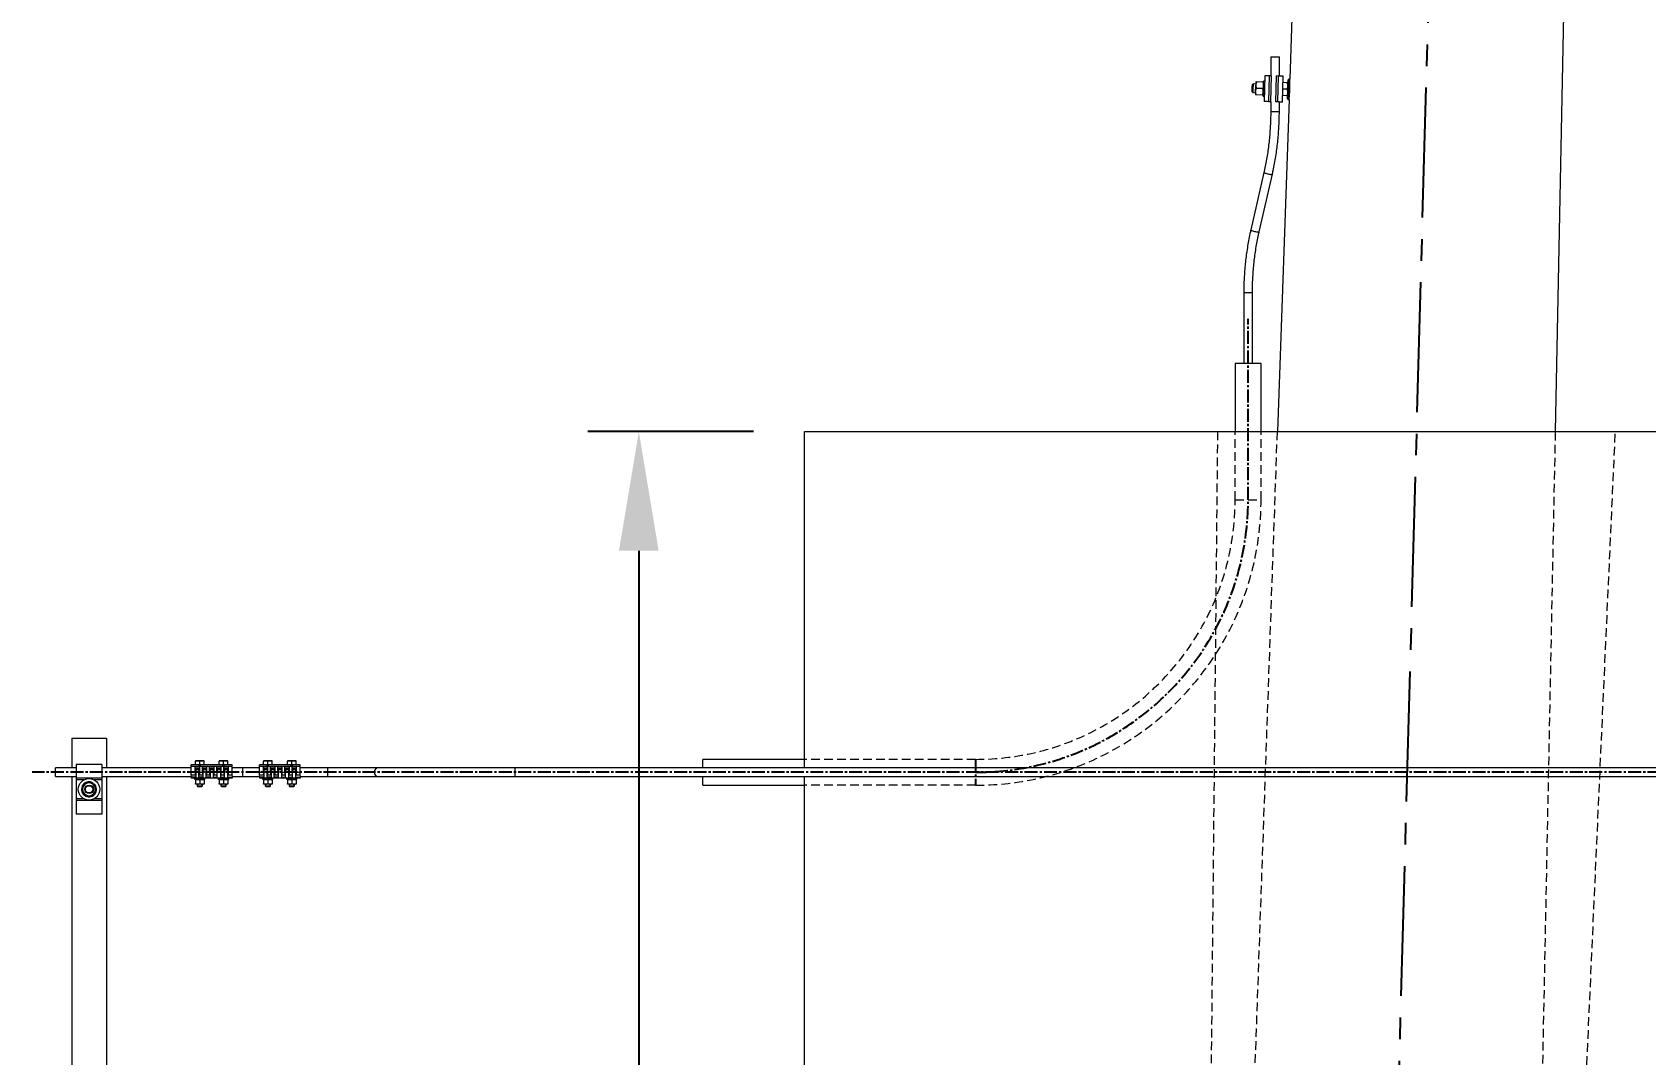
# Model space of a CAD drawing. Header units: millimetres. Extents: x 1587714 to 3094800, y -694377 to -413614.
# Drawn here: x 2054804 to 2057172, y -560410 to -558910 of the extents above; entities that cross this region are included whole.
import ezdxf

# ---------------------------------------------------------------- set-up
doc = ezdxf.new("R2010")
doc.units = ezdxf.units.MM
doc.linetypes.add('CENTER2', pattern=[28.575, 19.05, -3.175, 3.175, -3.175])
doc.linetypes.add('DASHED', pattern=[19.05, 12.7, -6.35])
doc.layers.add('0_EJES', color=1, linetype='CENTER2')
doc.layers.add('M0_EQUIPOS', color=7, linetype='Continuous')
doc.styles.add('SIMPLEX', font='simplex.shx', dxfattribs={"width": 0.75})
doc.dimstyles.new('MSF-DIM1-50', dxfattribs={"dimscale": 50, "dimtxt": 3, "dimasz": 3.5, "dimexe": 1.5, "dimexo": 1.5, "dimgap": 1, "dimtad": 1, "dimdec": 3, "dimdsep": 46, "dimtxsty": 'SIMPLEX', "dimcen": 1.5, "dimclrd": 251, "dimclre": 251, "dimclrt": 7, "dimaunit": 1, "dimadec": 3, "dimazin": 0, "dimtfac": 1, "dimtdec": 3, "dimtmove": 0, "dimatfit": 3, "dimfxl": 1, "dimtolj": 1, "dimtzin": 0, "dimarcsym": 0})

# ---------------------------------------------------------------- blocks, each defined once
blk = doc.blocks.new('poste doble terminal TM1')
at = {"layer": '0_EJES', "color": 8, "ltscale": 10}
blk.add_line((-325.47, 7467.04), (-618.13, -3150), dxfattribs=at)
at = {"layer": '0_EJES'}
for p, q in [((-799, -850), (-799, -584.48)), ((-1199, -1231), (-1199, -1269)), ((2578.12, -1250), (-2583.29, -1250))]:
    blk.add_line(p, q, dxfattribs=at)
blk.add_arc((-1199, -850), 400, 270, 0, dxfattribs=at)
at = {"layer": 'M0_EQUIPOS', "color": 7, "linetype": 'Continuous', "lineweight": 15}
for p, q in [((-649.28, 2295), (-737.81, -232.73)), ((-348.12, -750), (-286.89, 2295)), ((-738.86, -262.71), (-755.93, -750)), ((-1450, -750), (1450, -750)), ((-1450, -1243.65), (-1450, -750)), ((-1450, -1950), (-1450, -1256.35))]:
    blk.add_line(p, q, dxfattribs=at)
at = {"layer": 'M0_EQUIPOS', "color": 3, "linetype": 'Continuous', "lineweight": 15}
for p, q in [((-765.84, -200), (-765.84, -227.95)), ((-765.84, -200), (-762.84, -200)), ((-762.84, -200), (-753.14, -200)), ((-753.14, -228.3), (-753.14, -200)), ((-765.84, -265.97), (-765.84, -280.38)), ((-765.84, -280.38), (-762.84, -280.38)), ((-762.84, -280.38), (-753.14, -280.38)), ((-753.14, -280.38), (-753.14, -266.32)), ((-775.82, -369.56), (-795.06, -454.08)), ((-782.68, -456.9), (-763.43, -372.38)), ((-805.35, -546.08), (-805.35, -650)), ((-805.35, -546.08), (-802.35, -546.08)), ((-802.35, -546.08), (-792.65, -546.08)), ((-792.65, -650), (-792.65, -546.08)), ((-818, -650), (-818, -750)), ((-780, -650), (-818, -650)), ((-780, -750), (-780, -650)), ((-2525, -1200), (-2525, -1243.65)), ((-2525, -1200), (-2474.2, -1200)), ((-2474.2, -1200), (-2474.2, -1243.65)), ((-1450, -1231), (-1599, -1231)), ((-1599, -1243.65), (-1599, -1231)), ((-2519, -1243.65), (-2549, -1243.65)), ((-2549, -1256.35), (-2549, -1243.65)), ((-2350, -1243.65), (-2481, -1243.65)), ((-2275, -1243.65), (-2290, -1243.65)), ((-2250, -1243.65), (-2275, -1243.65)), ((-2275, -1243.65), (-2275, -1250)), ((-2275, -1250), (-2275, -1256.35)), ((-2150, -1243.65), (-2190, -1243.65)), ((-2075, -1243.65), (-2150, -1243.65)), ((-2150, -1243.65), (-2150, -1250)), ((-2150, -1250), (-2150, -1256.35)), ((-1875, -1243.65), (-2075, -1243.65)), ((1875, -1243.65), (-1875, -1243.65)), ((-1875, -1243.65), (-1875, -1250)), ((-1875, -1250), (-1875, -1256.35)), ((-2549, -1256.35), (-2519, -1256.35)), ((-2525, -1256.35), (-2525, -2700)), ((-2481, -1256.35), (-2350, -1256.35)), ((-2474.2, -1256.35), (-2474.2, -2550)), ((-2290, -1256.35), (-2275, -1256.35)), ((-2275, -1256.35), (-2250, -1256.35)), ((-2190, -1256.35), (-2150, -1256.35)), ((-2150, -1256.35), (-2075, -1256.35)), ((-2075, -1256.35), (-1875, -1256.35)), ((-1875, -1256.35), (1875, -1256.35)), ((-1599, -1269), (-1599, -1256.35)), ((-1599, -1269), (-1450, -1269))]:
    blk.add_line(p, q, dxfattribs=at)
at = {"layer": 'M0_EQUIPOS', "color": 1, "linetype": 'Continuous', "lineweight": 15}
for p, q in [((-774.5, -235.68), (-776.21, -235.63)), ((-774.28, -227.72), (-775.33, -265.7)), ((-768.65, -265.89), (-767.61, -227.9)), ((-764.43, -227.99), (-767.61, -227.9)), ((-765.48, -265.98), (-764.43, -227.99)), ((-758.48, -266.17), (-757.44, -228.18)), ((-754.26, -228.27), (-757.44, -228.18)), ((-755.31, -266.26), (-754.26, -228.27)), ((-748.64, -266.44), (-747.59, -228.45)), ((-739.32, -232.68), (-740.35, -233.66)), ((-737.81, -232.73), (-739.32, -232.68)), ((-793.04, -251.56), (-792.07, -252.59)), ((-791.72, -239.89), (-792.74, -240.87)), ((-792.07, -252.59), (-788.07, -252.7)), ((-787.72, -240), (-791.72, -239.89)), ((-778.05, -256.15), (-786.89, -255.91)), ((-777.79, -246.63), (-786.62, -246.39)), ((-777.53, -237.11), (-786.36, -236.86)), ((-776.82, -257.7), (-775.11, -257.74)), ((-776.7, -253.14), (-776.72, -254.16)), ((-776.72, -254.16), (-775.01, -254.21)), ((-776.7, -253.16), (-776.69, -252.8)), ((-776.69, -252.8), (-774.97, -252.85)), ((-742.27, -257.14), (-748.38, -256.97)), ((-742.01, -247.62), (-748.11, -247.45)), ((-741.74, -238.09), (-747.85, -237.93)), ((-765.48, -265.98), (-768.65, -265.89)), ((-755.31, -266.26), (-758.48, -266.17)), ((-741.12, -261.65), (-740.15, -262.67)), ((-740.15, -262.67), (-738.86, -262.71)), ((-2481, -1238.44), (-2519, -1238.44)), ((-2519, -1238.44), (-2519, -1258.6)), ((-2481, -1238.44), (-2481, -1258.6)), ((-2343.85, -1239), (-2350, -1239)), ((-2350, -1240.8), (-2350, -1239)), ((-2350, -1240.8), (-2290, -1240.8)), ((-2350, -1241.08), (-2350, -1240.8)), ((-2350, -1250), (-2350, -1241.08)), ((-2350, -1241.08), (-2290, -1241.08)), ((-2350, -1253.5), (-2350, -1250)), ((-2350, -1250), (-2344, -1250)), ((-2350, -1253.5), (-2344, -1253.5)), ((-2350, -1257.36), (-2350, -1254.72)), ((-2344, -1242.07), (-2338, -1242.07)), ((-2344, -1250), (-2344, -1242.07)), ((-2338, -1245.08), (-2344, -1245.08)), ((-2344, -1250), (-2344, -1253.5)), ((-2340.67, -1233.03), (-2343.85, -1233.03)), ((-2343.85, -1239), (-2343.85, -1233.6)), ((-2337.5, -1239), (-2343.85, -1239)), ((-2338.75, -1246.5), (-2343.25, -1246.5)), ((-2343.25, -1246.5), (-2343.25, -1250)), ((-2343.25, -1250), (-2343.25, -1257.36)), ((-2338.75, -1250), (-2343.25, -1250)), ((-2342, -1239.02), (-2342, -1239)), ((-2334.32, -1233.03), (-2340.67, -1233.03)), ((-2338.75, -1246.5), (-2338.75, -1250)), ((-2338.75, -1257.36), (-2338.75, -1250)), ((-2338, -1242.07), (-2338, -1250)), ((-2338, -1250), (-2333.5, -1250)), ((-2338, -1250), (-2338, -1253.5)), ((-2338, -1253.5), (-2333.5, -1253.5)), ((-2337.5, -1233.6), (-2334.32, -1233.03)), ((-2337.5, -1239), (-2337.5, -1233.6)), ((-2331.15, -1239), (-2337.5, -1239)), ((-2331.15, -1233.03), (-2334.32, -1233.03)), ((-2333.5, -1242.07), (-2327.5, -1242.07)), ((-2333.5, -1250), (-2333.5, -1242.07)), ((-2327.5, -1245.08), (-2333.5, -1245.08)), ((-2333.5, -1250), (-2333.5, -1253.5)), ((-2333, -1239), (-2333, -1239.02)), ((-2328.25, -1246.5), (-2332.75, -1246.5)), ((-2332.75, -1246.5), (-2332.75, -1250)), ((-2328.25, -1250), (-2332.75, -1250)), ((-2332.75, -1250), (-2332.75, -1257.36)), ((-2331.15, -1233.6), (-2331.15, -1233.03)), ((-2331.15, -1239), (-2331.15, -1233.6)), ((-2308.85, -1239), (-2331.15, -1239)), ((-2328.25, -1246.5), (-2328.25, -1250)), ((-2328.25, -1257.36), (-2328.25, -1250)), ((-2327.5, -1242.07), (-2327.5, -1250)), ((-2327.5, -1250), (-2327.5, -1253.5)), ((-2327.5, -1250), (-2323, -1250)), ((-2327.5, -1253.5), (-2323, -1253.5)), ((-2323, -1242.07), (-2317, -1242.07)), ((-2323, -1250), (-2323, -1242.07)), ((-2317, -1245.08), (-2323, -1245.08)), ((-2323, -1250), (-2323, -1253.5)), ((-2317.75, -1246.5), (-2322.25, -1246.5)), ((-2322.25, -1246.5), (-2322.25, -1250)), ((-2322.25, -1250), (-2322.25, -1257.36)), ((-2317.75, -1250), (-2322.25, -1250)), ((-2317.75, -1246.5), (-2317.75, -1250)), ((-2317.75, -1250), (-2317.75, -1257.36)), ((-2317, -1242.07), (-2317, -1250)), ((-2317, -1250), (-2312.5, -1250)), ((-2317, -1250), (-2317, -1253.5)), ((-2317, -1253.5), (-2312.5, -1253.5)), ((-2312.5, -1242.07), (-2306.5, -1242.07)), ((-2312.5, -1250), (-2312.5, -1242.07)), ((-2306.5, -1245.08), (-2312.5, -1245.08)), ((-2312.5, -1250), (-2312.5, -1253.5)), ((-2307.25, -1246.5), (-2311.75, -1246.5)), ((-2311.75, -1246.5), (-2311.75, -1250)), ((-2311.75, -1257.36), (-2311.75, -1250)), ((-2307.25, -1250), (-2311.75, -1250)), ((-2305.67, -1233.03), (-2308.85, -1233.03)), ((-2308.85, -1239), (-2308.85, -1233.6)), ((-2302.5, -1239), (-2308.85, -1239)), ((-2307.25, -1246.5), (-2307.25, -1250)), ((-2307.25, -1250), (-2307.25, -1257.36)), ((-2307, -1239.02), (-2307, -1239)), ((-2306.5, -1242.07), (-2306.5, -1250)), ((-2306.5, -1250), (-2302, -1250)), ((-2306.5, -1250), (-2306.5, -1253.5)), ((-2306.5, -1253.5), (-2302, -1253.5)), ((-2299.33, -1233.03), (-2305.67, -1233.03)), ((-2302.5, -1233.6), (-2299.33, -1233.03)), ((-2302.5, -1239), (-2302.5, -1233.6)), ((-2296.15, -1239), (-2302.5, -1239)), ((-2302, -1242.07), (-2296, -1242.07)), ((-2302, -1250), (-2302, -1242.07)), ((-2296, -1245.08), (-2302, -1245.08)), ((-2302, -1250), (-2302, -1253.5)), ((-2296.75, -1246.5), (-2301.25, -1246.5)), ((-2301.25, -1246.5), (-2301.25, -1250)), ((-2301.25, -1257.36), (-2301.25, -1250)), ((-2296.75, -1250), (-2301.25, -1250)), ((-2296.15, -1233.03), (-2299.33, -1233.03)), ((-2298, -1239), (-2298, -1239.02)), ((-2296.75, -1246.5), (-2296.75, -1250)), ((-2296.75, -1250), (-2296.75, -1257.36)), ((-2296.15, -1233.6), (-2296.15, -1233.03)), ((-2296.15, -1239), (-2296.15, -1233.6)), ((-2290, -1239), (-2296.15, -1239)), ((-2296, -1242.07), (-2296, -1250)), ((-2296, -1250), (-2290, -1250)), ((-2296, -1250), (-2296, -1253.5)), ((-2296, -1253.5), (-2290, -1253.5)), ((-2290, -1240.8), (-2290, -1239)), ((-2290, -1241.08), (-2290, -1240.8)), ((-2290, -1250), (-2290, -1241.08)), ((-2290, -1253.5), (-2290, -1250)), ((-2290, -1254.72), (-2290, -1257.36)), ((-2243.85, -1239), (-2250, -1239)), ((-2250, -1240.8), (-2250, -1239)), ((-2250, -1240.8), (-2190, -1240.8)), ((-2250, -1241.08), (-2250, -1240.8)), ((-2250, -1250), (-2250, -1241.08)), ((-2250, -1241.08), (-2190, -1241.08)), ((-2250, -1250), (-2244, -1250)), ((-2250, -1253.5), (-2250, -1250)), ((-2250, -1253.5), (-2244, -1253.5)), ((-2250, -1257.36), (-2250, -1254.72)), ((-2244, -1242.07), (-2238, -1242.07)), ((-2244, -1250), (-2244, -1242.07)), ((-2238, -1245.08), (-2244, -1245.08)), ((-2244, -1250), (-2244, -1253.5)), ((-2240.68, -1233.03), (-2243.85, -1233.03)), ((-2243.85, -1239), (-2243.85, -1233.6)), ((-2237.5, -1239), (-2243.85, -1239)), ((-2238.75, -1246.5), (-2243.25, -1246.5)), ((-2243.25, -1246.5), (-2243.25, -1250)), ((-2238.75, -1250), (-2243.25, -1250)), ((-2243.25, -1250), (-2243.25, -1257.36)), ((-2242, -1239.02), (-2242, -1239)), ((-2234.33, -1233.03), (-2240.68, -1233.03)), ((-2238.75, -1246.5), (-2238.75, -1250)), ((-2238.75, -1257.36), (-2238.75, -1250)), ((-2238, -1242.07), (-2238, -1250)), ((-2238, -1250), (-2233.5, -1250)), ((-2238, -1250), (-2238, -1253.5)), ((-2238, -1253.5), (-2233.5, -1253.5)), ((-2237.5, -1233.6), (-2234.33, -1233.03)), ((-2237.5, -1239), (-2237.5, -1233.6)), ((-2231.15, -1239), (-2237.5, -1239)), ((-2231.15, -1233.03), (-2234.33, -1233.03)), ((-2233.5, -1242.07), (-2227.5, -1242.07)), ((-2233.5, -1250), (-2233.5, -1242.07)), ((-2227.5, -1245.08), (-2233.5, -1245.08)), ((-2233.5, -1250), (-2233.5, -1253.5)), ((-2233, -1239), (-2233, -1239.02)), ((-2228.25, -1246.5), (-2232.75, -1246.5)), ((-2232.75, -1246.5), (-2232.75, -1250)), ((-2228.25, -1250), (-2232.75, -1250)), ((-2232.75, -1250), (-2232.75, -1257.36)), ((-2231.15, -1233.6), (-2231.15, -1233.03)), ((-2231.15, -1239), (-2231.15, -1233.6)), ((-2208.85, -1239), (-2231.15, -1239)), ((-2228.25, -1246.5), (-2228.25, -1250)), ((-2228.25, -1257.36), (-2228.25, -1250)), ((-2227.5, -1242.07), (-2227.5, -1250)), ((-2227.5, -1250), (-2223, -1250)), ((-2227.5, -1250), (-2227.5, -1253.5)), ((-2227.5, -1253.5), (-2223, -1253.5)), ((-2223, -1242.07), (-2217, -1242.07)), ((-2223, -1250), (-2223, -1242.07)), ((-2217, -1245.08), (-2223, -1245.08)), ((-2223, -1250), (-2223, -1253.5)), ((-2217.75, -1246.5), (-2222.25, -1246.5)), ((-2222.25, -1246.5), (-2222.25, -1250)), ((-2217.75, -1250), (-2222.25, -1250)), ((-2222.25, -1250), (-2222.25, -1257.36)), ((-2217.75, -1246.5), (-2217.75, -1250)), ((-2217.75, -1250), (-2217.75, -1257.36)), ((-2217, -1242.07), (-2217, -1250)), ((-2217, -1250), (-2212.5, -1250)), ((-2217, -1250), (-2217, -1253.5)), ((-2217, -1253.5), (-2212.5, -1253.5)), ((-2212.5, -1242.07), (-2206.5, -1242.07)), ((-2212.5, -1250), (-2212.5, -1242.07)), ((-2206.5, -1245.08), (-2212.5, -1245.08)), ((-2212.5, -1250), (-2212.5, -1253.5)), ((-2207.25, -1246.5), (-2211.75, -1246.5)), ((-2211.75, -1246.5), (-2211.75, -1250)), ((-2207.25, -1250), (-2211.75, -1250)), ((-2211.75, -1257.36), (-2211.75, -1250)), ((-2205.67, -1233.03), (-2208.85, -1233.03)), ((-2208.85, -1239), (-2208.85, -1233.6)), ((-2202.5, -1239), (-2208.85, -1239)), ((-2207.25, -1246.5), (-2207.25, -1250)), ((-2207.25, -1250), (-2207.25, -1257.36)), ((-2207, -1239.02), (-2207, -1239)), ((-2206.5, -1242.07), (-2206.5, -1250)), ((-2206.5, -1250), (-2202, -1250)), ((-2206.5, -1250), (-2206.5, -1253.5)), ((-2206.5, -1253.5), (-2202, -1253.5)), ((-2199.32, -1233.03), (-2205.67, -1233.03)), ((-2202.5, -1233.6), (-2199.32, -1233.03)), ((-2202.5, -1239), (-2202.5, -1233.6)), ((-2196.15, -1239), (-2202.5, -1239)), ((-2202, -1242.07), (-2196, -1242.07)), ((-2202, -1250), (-2202, -1242.07)), ((-2196, -1245.08), (-2202, -1245.08)), ((-2202, -1250), (-2202, -1253.5)), ((-2196.75, -1246.5), (-2201.25, -1246.5)), ((-2201.25, -1246.5), (-2201.25, -1250)), ((-2196.75, -1250), (-2201.25, -1250)), ((-2201.25, -1257.36), (-2201.25, -1250)), ((-2196.15, -1233.03), (-2199.32, -1233.03)), ((-2198, -1239), (-2198, -1239.02)), ((-2196.75, -1246.5), (-2196.75, -1250)), ((-2196.75, -1250), (-2196.75, -1257.36)), ((-2196.15, -1233.6), (-2196.15, -1233.03)), ((-2196.15, -1239), (-2196.15, -1233.6)), ((-2190, -1239), (-2196.15, -1239)), ((-2196, -1242.07), (-2196, -1250)), ((-2196, -1250), (-2190, -1250)), ((-2196, -1250), (-2196, -1253.5)), ((-2196, -1253.5), (-2190, -1253.5)), ((-2190, -1240.8), (-2190, -1239)), ((-2190, -1241.08), (-2190, -1240.8)), ((-2190, -1250), (-2190, -1241.08)), ((-2190, -1253.5), (-2190, -1250)), ((-2190, -1254.72), (-2190, -1257.36)), ((-2481, -1258.6), (-2519, -1258.6)), ((-2519, -1258.6), (-2519, -1260.95)), ((-2519, -1260.95), (-2519, -1289.05)), ((-2507.4, -1260.95), (-2519, -1260.95)), ((-2494.69, -1267.07), (-2493.86, -1265.83)), ((-2493.36, -1267.83), (-2492.5, -1266.9)), ((-2481, -1260.95), (-2492.6, -1260.95)), ((-2481, -1258.6), (-2481, -1260.95)), ((-2481, -1260.95), (-2481, -1289.05)), ((-2350, -1257.36), (-2350, -1258.5)), ((-2343.25, -1257.36), (-2350, -1257.36)), ((-2290, -1258.5), (-2350, -1258.5)), ((-2344.92, -1260.48), (-2344.92, -1258.5)), ((-2330.06, -1260.48), (-2344.92, -1260.48)), ((-2343.85, -1261.27), (-2343.85, -1266.62)), ((-2340.67, -1267.42), (-2343.85, -1267.42)), ((-2341.47, -1267.42), (-2341.47, -1269.91)), ((-2341.47, -1269.91), (-2340.63, -1270.75)), ((-2341.47, -1269.91), (-2333.53, -1269.91)), ((-2334.32, -1267.42), (-2340.67, -1267.42)), ((-2340.63, -1270.75), (-2334.37, -1270.75)), ((-2332.75, -1257.36), (-2338.75, -1257.36)), ((-2337.5, -1261.27), (-2337.5, -1266.62)), ((-2334.37, -1270.75), (-2333.53, -1269.91)), ((-2331.15, -1267.42), (-2334.32, -1267.42)), ((-2333.53, -1269.91), (-2333.53, -1267.42)), ((-2331.15, -1261.27), (-2331.15, -1266.62)), ((-2330.06, -1260.48), (-2330.06, -1258.5)), ((-2322.25, -1257.36), (-2328.25, -1257.36)), ((-2317.75, -1257.36), (-2311.75, -1257.36)), ((-2309.92, -1260.48), (-2309.92, -1258.5)), ((-2295.06, -1260.48), (-2309.92, -1260.48)), ((-2308.85, -1261.27), (-2308.85, -1266.62)), ((-2305.67, -1267.42), (-2308.85, -1267.42)), ((-2307.25, -1257.36), (-2301.25, -1257.36)), ((-2306.47, -1267.42), (-2306.47, -1269.91)), ((-2306.47, -1269.91), (-2305.63, -1270.75)), ((-2306.47, -1269.91), (-2298.53, -1269.91)), ((-2299.33, -1267.42), (-2305.67, -1267.42)), ((-2305.63, -1270.75), (-2299.37, -1270.75)), ((-2302.5, -1261.27), (-2302.5, -1266.62)), ((-2299.37, -1270.75), (-2298.53, -1269.91)), ((-2296.15, -1267.42), (-2299.33, -1267.42)), ((-2298.53, -1269.91), (-2298.53, -1267.42)), ((-2296.75, -1257.36), (-2290, -1257.36)), ((-2296.15, -1261.27), (-2296.15, -1266.62)), ((-2295.06, -1260.48), (-2295.06, -1258.5)), ((-2290, -1257.36), (-2290, -1258.5)), ((-2250, -1257.36), (-2250, -1258.5)), ((-2243.25, -1257.36), (-2250, -1257.36)), ((-2190, -1258.5), (-2250, -1258.5)), ((-2244.92, -1260.48), (-2244.92, -1258.5)), ((-2230.06, -1260.48), (-2244.92, -1260.48)), ((-2243.85, -1261.27), (-2243.85, -1266.62)), ((-2240.68, -1267.42), (-2243.85, -1267.42)), ((-2241.47, -1267.42), (-2241.47, -1269.91)), ((-2241.47, -1269.91), (-2240.63, -1270.75)), ((-2241.47, -1269.91), (-2233.53, -1269.91)), ((-2234.33, -1267.42), (-2240.68, -1267.42)), ((-2240.63, -1270.75), (-2234.37, -1270.75)), ((-2232.75, -1257.36), (-2238.75, -1257.36)), ((-2237.5, -1261.27), (-2237.5, -1266.62)), ((-2234.37, -1270.75), (-2233.53, -1269.91)), ((-2231.15, -1267.42), (-2234.33, -1267.42)), ((-2233.53, -1269.91), (-2233.53, -1267.42)), ((-2231.15, -1261.27), (-2231.15, -1266.62)), ((-2230.06, -1260.48), (-2230.06, -1258.5)), ((-2222.25, -1257.36), (-2228.25, -1257.36)), ((-2217.75, -1257.36), (-2211.75, -1257.36)), ((-2209.92, -1260.48), (-2209.92, -1258.5)), ((-2195.06, -1260.48), (-2209.92, -1260.48)), ((-2208.85, -1261.27), (-2208.85, -1266.62)), ((-2205.67, -1267.42), (-2208.85, -1267.42)), ((-2207.25, -1257.36), (-2201.25, -1257.36)), ((-2206.47, -1267.42), (-2206.47, -1269.91)), ((-2206.47, -1269.91), (-2205.63, -1270.75)), ((-2206.47, -1269.91), (-2198.53, -1269.91)), ((-2199.32, -1267.42), (-2205.67, -1267.42)), ((-2205.63, -1270.75), (-2199.37, -1270.75)), ((-2202.5, -1261.27), (-2202.5, -1266.62)), ((-2199.37, -1270.75), (-2198.53, -1269.91)), ((-2196.15, -1267.42), (-2199.32, -1267.42)), ((-2198.53, -1269.91), (-2198.53, -1267.42)), ((-2196.75, -1257.36), (-2190, -1257.36)), ((-2196.15, -1261.27), (-2196.15, -1266.62)), ((-2195.06, -1260.48), (-2195.06, -1258.5)), ((-2190, -1257.36), (-2190, -1258.5)), ((-2519, -1289.05), (-2519, -1291.4)), ((-2507.4, -1289.05), (-2519, -1289.05)), ((-2481, -1291.4), (-2519, -1291.4)), ((-2519, -1291.4), (-2519, -1311.56)), ((-2481, -1289.05), (-2492.6, -1289.05)), ((-2481, -1289.05), (-2481, -1291.4)), ((-2481, -1291.4), (-2481, -1311.56)), ((-2481, -1311.56), (-2519, -1311.56))]:
    blk.add_line(p, q, dxfattribs=at)
at = {"layer": 'M0_EQUIPOS', "color": 8, "linetype": 'DASHED', "lineweight": 15}
for p, q in [((-843.9, -750), (-864.84, -2845.23)), ((-756.47, -750), (-829.85, -2846.2)), ((-390.02, -2858.29), (-347.84, -750)), ((-355.03, -2859.25), (-260.04, -750))]:
    blk.add_line(p, q, dxfattribs=at)
at = {"layer": 'M0_EQUIPOS', "color": 1, "linetype": 'DASHED', "lineweight": 15}
for p, q in [((-818, -850), (-818, -750)), ((-780, -850), (-780, -750)), ((-818, -850), (-780, -850)), ((-1199, -1231), (-1450, -1231)), ((-1199, -1269), (-1450, -1269))]:
    blk.add_line(p, q, dxfattribs=at)
at = {"layer": 'M0_EQUIPOS', "color": 1, "linetype": 'Continuous', "lineweight": 15, "flags": 128}
for points in [[(-776.69, -252.8), (-776.64, -251.06), (-776.59, -249.18), (-776.53, -247.21), (-776.48, -245.23), (-776.43, -243.29), (-776.37, -241.46), (-776.33, -239.8), (-776.29, -238.37), (-776.26, -237.2), (-776.23, -236.34), (-776.22, -235.81), (-776.21, -235.63)], [(-767.61, -227.9), (-769.52, -227.85), (-771.16, -227.8), (-772.5, -227.77), (-773.48, -227.74), (-774.08, -227.72), (-774.28, -227.72)], [(-747.59, -228.45), (-747.79, -228.45), (-748.39, -228.43), (-749.37, -228.41), (-750.71, -228.37), (-752.36, -228.32), (-754.26, -228.27)], [(-740.55, -240.68), (-740.49, -238.82), (-740.45, -237.2), (-740.41, -235.84), (-740.38, -234.79), (-740.36, -234.07), (-740.35, -233.7), (-740.35, -233.66)], [(-739.32, -232.68), (-739.33, -232.81), (-739.34, -233.28), (-739.36, -234.09), (-739.39, -235.22), (-739.43, -236.64), (-739.48, -238.31), (-739.53, -240.21)], [(-793.04, -251.56), (-793.04, -251.55), (-793.03, -251.3), (-793.01, -250.69), (-792.99, -249.79), (-792.96, -248.63), (-792.92, -247.32), (-792.88, -245.93)], [(-792.88, -245.93), (-792.85, -244.55), (-792.81, -243.29), (-792.78, -242.23), (-792.76, -241.44), (-792.75, -240.98), (-792.74, -240.87)], [(-791.88, -245.9), (-791.92, -247.43), (-791.96, -248.88), (-792, -250.19), (-792.03, -251.26), (-792.05, -252.05), (-792.06, -252.49), (-792.07, -252.59)], [(-791.72, -239.89), (-791.72, -239.91), (-791.72, -240.19), (-791.74, -240.83), (-791.77, -241.78), (-791.8, -242.99), (-791.84, -244.39), (-791.88, -245.9)], [(-788.02, -251.11), (-788.05, -252.15), (-788.08, -253.08), (-788.1, -253.9), (-788.12, -254.6), (-788.14, -255.15), (-788.15, -255.55), (-788.15, -255.79), (-788.16, -255.87)], [(-788.02, -251.11), (-787.99, -249.99), (-787.96, -248.82), (-787.93, -247.59), (-787.89, -246.35), (-787.86, -245.11), (-787.83, -243.89), (-787.79, -242.71), (-787.76, -241.59)], [(-787.63, -236.83), (-787.63, -236.91), (-787.64, -237.15), (-787.65, -237.55), (-787.67, -238.11), (-787.68, -238.8), (-787.71, -239.62), (-787.73, -240.55), (-787.76, -241.59)], [(-776.82, -257.7), (-776.82, -257.64), (-776.81, -257.26), (-776.79, -256.53), (-776.76, -255.49), (-776.72, -254.16)], [(-741.12, -261.65), (-741.12, -261.47), (-741.1, -260.94), (-741.08, -260.06), (-741.05, -258.86), (-741.01, -257.37), (-740.96, -255.63), (-740.9, -253.68), (-740.85, -251.57), (-740.78, -249.37), (-740.72, -247.12), (-740.66, -244.88), (-740.6, -242.72), (-740.55, -240.68)], [(-739.53, -240.21), (-739.59, -242.28), (-739.65, -244.48), (-739.71, -246.76), (-739.78, -249.05), (-739.84, -251.31), (-739.9, -253.49), (-739.95, -255.53), (-740.01, -257.39), (-740.05, -259.02), (-740.09, -260.39), (-740.12, -261.45), (-740.14, -262.19), (-740.15, -262.6), (-740.15, -262.67)], [(-768.65, -265.89), (-770.56, -265.84), (-772.21, -265.79), (-773.54, -265.75), (-774.53, -265.73), (-775.13, -265.71), (-775.33, -265.7)], [(-748.64, -266.44), (-748.84, -266.43), (-749.44, -266.42), (-750.42, -266.39), (-751.76, -266.35), (-753.4, -266.31), (-755.31, -266.26)]]:
    blk.add_lwpolyline(points, dxfattribs=at)
at = {"layer": 'M0_EQUIPOS', "color": 3, "linetype": 'Continuous', "lineweight": 15, "flags": 128}
for points in [[(-775.82, -369.56), (-775.82, -369.62), (-775.59, -369.88), (-775.01, -370.2), (-774.12, -370.57), (-772.97, -370.97)], [(-772.97, -370.97), (-771.63, -371.36), (-770.17, -371.73), (-768.68, -372.06), (-767.24, -372.32), (-765.94, -372.5), (-764.86, -372.6), (-764.05, -372.6), (-763.57, -372.5), (-763.43, -372.38)], [(-795.06, -454.08), (-795.06, -454.14), (-794.83, -454.4), (-794.25, -454.73), (-793.37, -455.1), (-792.22, -455.49)], [(-792.22, -455.49), (-790.87, -455.89), (-789.41, -456.26), (-787.92, -456.58), (-786.48, -456.84), (-785.18, -457.03), (-784.1, -457.12), (-783.29, -457.12), (-782.81, -457.03), (-782.68, -456.9)]]:
    blk.add_lwpolyline(points, dxfattribs=at)
at = {"layer": 'M0_EQUIPOS', "color": 1, "linetype": 'Continuous', "lineweight": 15}
for radius in [15.88, 6.35, 5.35]:
    blk.add_circle((-2500, -1275), radius, dxfattribs=at)
at = {"layer": 'M0_EQUIPOS', "color": 1, "linetype": 'DASHED', "lineweight": 15}
for radius in [419, 381]:
    blk.add_arc((-1199, -850), radius, 270, 0, dxfattribs=at)
at = {"layer": 'M0_EQUIPOS', "color": 3, "linetype": 'Continuous', "lineweight": 15}
for start, end in [(90, 180), (180, 270)]:
    blk.add_arc((-2075, -1250), 6.35, start, end, dxfattribs=at)
at = {"layer": 'M0_EQUIPOS', "color": 1, "linetype": 'Continuous', "lineweight": 15}
for radius, start, end in [(11.04, 56.18774, 47.18774), (9.53, 120, 180), (9.53, 180, 240), (9.52, 60, 120), (9.53, 0, 60), (9.53, 300, 0), (9.52, 240, 300)]:
    blk.add_arc((-2500, -1275), radius, start, end, dxfattribs=at)
for points, knots in [([(-738.86, -262.65), (-738.86, -262.66), (-738.86, -262.7), (-738.82, -262.3), (-738.73, -261.49), (-738.61, -260.26), (-738.46, -258.7), (-738.3, -256.81), (-738.13, -254.68), (-737.98, -252.32), (-737.85, -249.86), (-737.75, -247.32), (-737.69, -244.81), (-737.65, -242.36), (-737.65, -240.09), (-737.67, -238.01), (-737.7, -236.22), (-737.74, -234.75), (-737.78, -233.64), (-737.8, -232.97), (-737.81, -232.68), (-737.81, -232.74), (-737.81, -232.75)], [0, 0, 0, 0, 0.0264163, 0.0791602, 0.1334319, 0.1862222, 0.240536, 0.2934831, 0.3479627, 0.4009489, 0.4554802, 0.5083425, 0.5627444, 0.6155112, 0.6698032, 0.7226375, 0.7769971, 0.8299432, 0.8844242, 0.9373491, 0.9918147, 1, 1, 1, 1]), ([(-786.89, -255.91), (-787.22, -255.9), (-787.9, -255.88), (-788.15, -255.87), (-788.16, -255.87), (-788.16, -255.87)], [0, 0, 0, 0, 0.4843398, 0.9863256, 1, 1, 1, 1]), ([(-788.02, -251.11), (-788.02, -251), (-787.99, -250.29), (-787.75, -248.96), (-787.2, -247.51), (-786.77, -246.66), (-786.62, -246.39)], [0, 0, 0, 0, 0.0665293, 0.4352811, 0.8145499, 1, 1, 1, 1]), ([(-786.89, -255.91), (-787.06, -255.5), (-787.48, -254.53), (-787.95, -252.93), (-788, -251.72), (-788.02, -251.11)], [0, 0, 0, 0, 0.26546, 0.6280713, 1, 1, 1, 1]), ([(-786.36, -236.86), (-786.71, -237.6), (-787.44, -239.08), (-787.74, -240.72), (-787.76, -241.57), (-787.76, -241.59)], [0, 0, 0, 0, 0.4843288, 0.986315, 1, 1, 1, 1]), ([(-787.76, -241.59), (-787.73, -242.26), (-787.67, -243.62), (-787.14, -245.21), (-786.74, -246.12), (-786.62, -246.39)], [0, 0, 0, 0, 0.4062887, 0.827277, 1, 1, 1, 1]), ([(-787.63, -236.83), (-787.58, -236.83), (-787.48, -236.83), (-786.91, -236.85), (-786.49, -236.86), (-786.36, -236.86)], [0, 0, 0, 0, 0.4062915, 0.8272668, 1, 1, 1, 1]), ([(-778.05, -256.15), (-777.85, -255.75), (-777.38, -254.81), (-776.82, -253.24), (-776.71, -252.03), (-776.65, -251.43)], [0, 0, 0, 0, 0.26545017, 0.62806891, 1, 1, 1, 1]), ([(-778.05, -256.15), (-777.72, -256.16), (-777.04, -256.18), (-776.78, -256.19), (-776.78, -256.19), (-776.78, -256.19)], [0, 0, 0, 0, 0.4843399, 0.9863256, 1, 1, 1, 1]), ([(-776.39, -241.9), (-776.45, -242.57), (-776.59, -243.92), (-777.2, -245.48), (-777.66, -246.37), (-777.79, -246.63)], [0, 0, 0, 0, 0.4062978, 0.8272704, 1, 1, 1, 1]), ([(-776.65, -251.43), (-776.65, -251.32), (-776.64, -250.6), (-776.81, -249.27), (-777.28, -247.78), (-777.66, -246.91), (-777.79, -246.63)], [0, 0, 0, 0, 0.0665295, 0.4352825, 0.8145496, 1, 1, 1, 1]), ([(-777.53, -237.11), (-777.21, -237.86), (-776.57, -239.38), (-776.37, -241.04), (-776.39, -241.88), (-776.39, -241.9)], [0, 0, 0, 0, 0.4843319, 0.9863356, 1, 1, 1, 1]), ([(-776.26, -237.14), (-776.3, -237.14), (-776.4, -237.14), (-776.97, -237.12), (-777.4, -237.11), (-777.53, -237.11)], [0, 0, 0, 0, 0.40629154, 0.82726681, 1, 1, 1, 1]), ([(-740.87, -252.41), (-740.94, -253.08), (-741.07, -254.43), (-741.68, -255.99), (-742.14, -256.88), (-742.27, -257.14)], [0, 0, 0, 0, 0.4062944, 0.8272635, 1, 1, 1, 1]), ([(-742.27, -257.14), (-741.94, -257.15), (-741.26, -257.17), (-741, -257.17), (-741, -257.17), (-741, -257.17)], [0, 0, 0, 0, 0.4843435, 0.9863257, 1, 1, 1, 1]), ([(-742.01, -247.62), (-741.81, -247.22), (-741.33, -246.28), (-740.78, -244.7), (-740.66, -243.5), (-740.61, -242.89)], [0, 0, 0, 0, 0.2654578, 0.6280875, 1, 1, 1, 1]), ([(-742.01, -247.62), (-741.69, -248.37), (-741.06, -249.89), (-740.85, -251.54), (-740.87, -252.39), (-740.87, -252.41)], [0, 0, 0, 0, 0.4843319, 0.9863356, 1, 1, 1, 1]), ([(-740.61, -242.89), (-740.6, -242.78), (-740.59, -242.07), (-740.77, -240.73), (-741.23, -239.25), (-741.62, -238.38), (-741.74, -238.09)], [0, 0, 0, 0, 0.0665295, 0.4352825, 0.8145496, 1, 1, 1, 1]), ([(-740.48, -238.13), (-740.52, -238.13), (-740.62, -238.13), (-741.19, -238.11), (-741.62, -238.1), (-741.74, -238.09)], [0, 0, 0, 0, 0.4062911, 0.8272739, 1, 1, 1, 1]), ([(-2343.85, -1233.6), (-2343.05, -1233.37), (-2342, -1233.06), (-2340.92, -1233.04), (-2340.67, -1233.03)], [0, 0, 0, 0, 0.7681554, 1, 1, 1, 1]), ([(-2343.85, -1233.03), (-2343.85, -1233.03), (-2343.85, -1233.04), (-2343.85, -1233.33), (-2343.85, -1233.6)], [0, 0, 0, 0, 0.0702137, 1, 1, 1, 1]), ([(-2333, -1239.02), (-2333, -1239.02), (-2333, -1239.03), (-2333.18, -1239.07), (-2333.92, -1239.17), (-2335.08, -1239.26), (-2336.34, -1239.32), (-2337.67, -1239.34), (-2339.01, -1239.31), (-2340.36, -1239.23), (-2341.38, -1239.13), (-2341.92, -1239.05), (-2341.98, -1239.03), (-2342, -1239.02)], [0, 0, 0, 0, 0.00131486, 0.10814317, 0.21519245, 0.32270606, 0.43027896, 0.50000084, 0.60680947, 0.71358418, 0.82079769, 0.92843236, 1, 1, 1, 1]), ([(-2340.67, -1233.03), (-2339.83, -1233.1), (-2338.75, -1233.19), (-2337.72, -1233.53), (-2337.5, -1233.6)], [0, 0, 0, 0, 0.7889696, 1, 1, 1, 1]), ([(-2334.32, -1233.03), (-2334.25, -1233.03), (-2333.18, -1233.04), (-2332.13, -1233.33), (-2331.15, -1233.6)], [0, 0, 0, 0, 0.0702242, 1, 1, 1, 1]), ([(-2308.85, -1233.6), (-2308.05, -1233.37), (-2307, -1233.06), (-2305.92, -1233.04), (-2305.67, -1233.03)], [0, 0, 0, 0, 0.7681001, 1, 1, 1, 1]), ([(-2308.85, -1233.03), (-2308.85, -1233.03), (-2308.85, -1233.04), (-2308.85, -1233.33), (-2308.85, -1233.6)], [0, 0, 0, 0, 0.0702137, 1, 1, 1, 1]), ([(-2298, -1239.02), (-2298, -1239.02), (-2298, -1239.03), (-2298.18, -1239.07), (-2298.92, -1239.17), (-2300.08, -1239.26), (-2301.34, -1239.32), (-2302.67, -1239.34), (-2304.01, -1239.31), (-2305.36, -1239.23), (-2306.38, -1239.13), (-2306.92, -1239.05), (-2306.98, -1239.03), (-2307, -1239.02)], [0, 0, 0, 0, 0.00131485, 0.10814271, 0.21519153, 0.32271731, 0.43028975, 0.50001133, 0.60680283, 0.71359189, 0.82080493, 0.92843266, 1, 1, 1, 1]), ([(-2305.67, -1233.03), (-2304.83, -1233.1), (-2303.75, -1233.19), (-2302.72, -1233.53), (-2302.5, -1233.6)], [0, 0, 0, 0, 0.789012, 1, 1, 1, 1]), ([(-2299.33, -1233.03), (-2299.25, -1233.03), (-2298.18, -1233.04), (-2297.13, -1233.33), (-2296.15, -1233.6)], [0, 0, 0, 0, 0.0702242, 1, 1, 1, 1]), ([(-2243.85, -1233.6), (-2243.05, -1233.37), (-2242, -1233.06), (-2240.92, -1233.04), (-2240.68, -1233.03)], [0, 0, 0, 0, 0.7681554, 1, 1, 1, 1]), ([(-2243.85, -1233.03), (-2243.85, -1233.03), (-2243.85, -1233.04), (-2243.85, -1233.33), (-2243.85, -1233.6)], [0, 0, 0, 0, 0.0702135, 1, 1, 1, 1]), ([(-2233, -1239.02), (-2233, -1239.02), (-2233.01, -1239.03), (-2233.18, -1239.07), (-2233.93, -1239.17), (-2235.07, -1239.26), (-2236.34, -1239.32), (-2237.67, -1239.34), (-2239.01, -1239.31), (-2240.36, -1239.23), (-2241.38, -1239.13), (-2241.92, -1239.05), (-2241.98, -1239.03), (-2242, -1239.02)], [0, 0, 0, 0, 0.001315, 0.1081433, 0.2151842, 0.3227103, 0.4302831, 0.500005, 0.6067968, 0.7135863, 0.8207997, 0.9284343, 1, 1, 1, 1]), ([(-2240.68, -1233.03), (-2239.83, -1233.1), (-2238.75, -1233.19), (-2237.72, -1233.53), (-2237.5, -1233.6)], [0, 0, 0, 0, 0.7890236, 1, 1, 1, 1]), ([(-2234.33, -1233.03), (-2234.25, -1233.03), (-2233.18, -1233.04), (-2232.13, -1233.33), (-2231.15, -1233.6)], [0, 0, 0, 0, 0.0702242, 1, 1, 1, 1]), ([(-2208.85, -1233.6), (-2208.05, -1233.37), (-2207, -1233.06), (-2205.92, -1233.04), (-2205.67, -1233.03)], [0, 0, 0, 0, 0.7681554, 1, 1, 1, 1]), ([(-2208.85, -1233.03), (-2208.85, -1233.03), (-2208.85, -1233.04), (-2208.85, -1233.33), (-2208.85, -1233.6)], [0, 0, 0, 0, 0.0702135, 1, 1, 1, 1]), ([(-2198, -1239.02), (-2198, -1239.02), (-2198, -1239.03), (-2198.18, -1239.07), (-2198.92, -1239.17), (-2200.08, -1239.26), (-2201.34, -1239.32), (-2202.67, -1239.34), (-2204.01, -1239.31), (-2205.36, -1239.23), (-2206.38, -1239.13), (-2206.92, -1239.05), (-2206.98, -1239.03), (-2207, -1239.02)], [0, 0, 0, 0, 0.0013149, 0.1081432, 0.2151925, 0.322706, 0.4302789, 0.5000008, 0.6068094, 0.7135842, 0.8207977, 0.9284324, 1, 1, 1, 1]), ([(-2205.67, -1233.03), (-2204.83, -1233.1), (-2203.75, -1233.19), (-2202.72, -1233.53), (-2202.5, -1233.6)], [0, 0, 0, 0, 0.7889696, 1, 1, 1, 1]), ([(-2199.32, -1233.03), (-2199.25, -1233.03), (-2198.18, -1233.04), (-2197.13, -1233.33), (-2196.15, -1233.6)], [0, 0, 0, 0, 0.0702242, 1, 1, 1, 1]), ([(-2509.52, -1269.5), (-2508.78, -1269.07), (-2507.28, -1268.2), (-2505.63, -1267.25), (-2504.78, -1266.76), (-2504.76, -1266.75)], [0, 0, 0, 0, 0.4843282, 0.9863193, 1, 1, 1, 1]), ([(-2509.52, -1275), (-2509.52, -1274.23), (-2509.52, -1272.66), (-2509.52, -1270.84), (-2509.52, -1269.8), (-2509.52, -1269.5)], [0, 0, 0, 0, 0.4062946, 0.8272745, 1, 1, 1, 1]), ([(-2509.52, -1280.5), (-2509.52, -1279.64), (-2509.52, -1277.9), (-2509.52, -1276), (-2509.52, -1275.03), (-2509.52, -1275)], [0, 0, 0, 0, 0.4843401, 0.9863234, 1, 1, 1, 1]), ([(-2504.76, -1266.75), (-2504.1, -1266.37), (-2502.74, -1265.58), (-2501.16, -1264.67), (-2500.26, -1264.15), (-2500, -1264)], [0, 0, 0, 0, 0.4063119, 0.8272689, 1, 1, 1, 1]), ([(-2495.24, -1266.75), (-2495.35, -1266.69), (-2496.06, -1266.28), (-2497.39, -1265.51), (-2498.86, -1264.66), (-2499.72, -1264.16), (-2500, -1264)], [0, 0, 0, 0, 0.0665577, 0.4352783, 0.8145602, 1, 1, 1, 1]), ([(-2490.48, -1269.5), (-2490.88, -1269.27), (-2491.83, -1268.72), (-2493.42, -1267.8), (-2494.63, -1267.1), (-2495.24, -1266.75)], [0, 0, 0, 0, 0.2654637, 0.6280909, 1, 1, 1, 1]), ([(-2490.48, -1269.5), (-2490.48, -1270.36), (-2490.48, -1272.1), (-2490.48, -1274), (-2490.48, -1274.97), (-2490.48, -1275)], [0, 0, 0, 0, 0.4843401, 0.9863234, 1, 1, 1, 1]), ([(-2490.48, -1275), (-2490.48, -1275.77), (-2490.48, -1277.34), (-2490.48, -1279.16), (-2490.48, -1280.2), (-2490.48, -1280.5)], [0, 0, 0, 0, 0.4062946, 0.8272745, 1, 1, 1, 1]), ([(-2343.85, -1261.27), (-2343.41, -1261.09), (-2342.52, -1260.71), (-2341.44, -1260.5), (-2340.82, -1260.48), (-2340.67, -1260.48)], [0, 0, 0, 0, 0.4299717, 0.8700644, 1, 1, 1, 1]), ([(-2343.85, -1260.48), (-2343.85, -1260.58), (-2343.85, -1260.7), (-2343.85, -1261.16), (-2343.85, -1261.27)], [0, 0, 0, 0, 0.7497754, 1, 1, 1, 1]), ([(-2343.85, -1266.62), (-2343.41, -1266.81), (-2342.52, -1267.19), (-2341.44, -1267.4), (-2340.82, -1267.41), (-2340.67, -1267.42)], [0, 0, 0, 0, 0.4299717, 0.8700644, 1, 1, 1, 1]), ([(-2343.85, -1267.42), (-2343.85, -1267.32), (-2343.85, -1267.19), (-2343.85, -1266.74), (-2343.85, -1266.62)], [0, 0, 0, 0, 0.7497754, 1, 1, 1, 1]), ([(-2340.67, -1260.48), (-2339.86, -1260.58), (-2338.77, -1260.7), (-2337.75, -1261.16), (-2337.5, -1261.27)], [0, 0, 0, 0, 0.74975381, 1, 1, 1, 1]), ([(-2340.67, -1267.42), (-2339.86, -1267.32), (-2338.77, -1267.19), (-2337.75, -1266.74), (-2337.5, -1266.62)], [0, 0, 0, 0, 0.74975381, 1, 1, 1, 1]), ([(-2337.5, -1261.27), (-2337.23, -1261.15), (-2336.22, -1260.7), (-2335.13, -1260.57), (-2334.32, -1260.48)], [0, 0, 0, 0, 0.26428346, 1, 1, 1, 1]), ([(-2337.5, -1266.62), (-2337.23, -1266.74), (-2336.22, -1267.2), (-2335.13, -1267.32), (-2334.32, -1267.42)], [0, 0, 0, 0, 0.26428346, 1, 1, 1, 1]), ([(-2334.32, -1260.48), (-2334.2, -1260.48), (-2333.22, -1260.5), (-2332.14, -1260.82), (-2331.25, -1261.23), (-2331.15, -1261.27)], [0, 0, 0, 0, 0.1156352, 0.9045271, 1, 1, 1, 1]), ([(-2334.32, -1267.42), (-2334.2, -1267.41), (-2333.22, -1267.39), (-2332.14, -1267.07), (-2331.25, -1266.67), (-2331.15, -1266.62)], [0, 0, 0, 0, 0.1156352, 0.9045271, 1, 1, 1, 1]), ([(-2331.15, -1261.27), (-2331.15, -1261.09), (-2331.15, -1260.71), (-2331.15, -1260.5), (-2331.15, -1260.48), (-2331.15, -1260.48)], [0, 0, 0, 0, 0.4299687, 0.8700598, 1, 1, 1, 1]), ([(-2331.15, -1266.62), (-2331.15, -1266.81), (-2331.15, -1267.19), (-2331.15, -1267.4), (-2331.15, -1267.41), (-2331.15, -1267.42)], [0, 0, 0, 0, 0.4299687, 0.8700598, 1, 1, 1, 1]), ([(-2308.85, -1261.27), (-2308.41, -1261.09), (-2307.52, -1260.71), (-2306.44, -1260.5), (-2305.82, -1260.48), (-2305.67, -1260.48)], [0, 0, 0, 0, 0.4299714, 0.8700097, 1, 1, 1, 1]), ([(-2308.85, -1260.48), (-2308.85, -1260.58), (-2308.85, -1260.7), (-2308.85, -1261.16), (-2308.85, -1261.27)], [0, 0, 0, 0, 0.7497754, 1, 1, 1, 1]), ([(-2308.85, -1266.62), (-2308.41, -1266.81), (-2307.52, -1267.19), (-2306.44, -1267.4), (-2305.82, -1267.41), (-2305.67, -1267.42)], [0, 0, 0, 0, 0.4299714, 0.8700097, 1, 1, 1, 1]), ([(-2308.85, -1267.42), (-2308.85, -1267.32), (-2308.85, -1267.19), (-2308.85, -1266.74), (-2308.85, -1266.62)], [0, 0, 0, 0, 0.7497754, 1, 1, 1, 1]), ([(-2305.67, -1260.48), (-2304.86, -1260.58), (-2303.77, -1260.7), (-2302.75, -1261.16), (-2302.5, -1261.27)], [0, 0, 0, 0, 0.7497925, 1, 1, 1, 1]), ([(-2305.67, -1267.42), (-2304.86, -1267.32), (-2303.77, -1267.19), (-2302.75, -1266.74), (-2302.5, -1266.62)], [0, 0, 0, 0, 0.7497925, 1, 1, 1, 1]), ([(-2302.5, -1261.27), (-2302.23, -1261.15), (-2301.22, -1260.7), (-2300.13, -1260.57), (-2299.33, -1260.48)], [0, 0, 0, 0, 0.2643357, 1, 1, 1, 1]), ([(-2302.5, -1266.62), (-2302.23, -1266.74), (-2301.22, -1267.2), (-2300.13, -1267.32), (-2299.33, -1267.42)], [0, 0, 0, 0, 0.2643357, 1, 1, 1, 1]), ([(-2299.33, -1260.48), (-2299.2, -1260.48), (-2298.22, -1260.5), (-2297.14, -1260.82), (-2296.25, -1261.23), (-2296.15, -1261.27)], [0, 0, 0, 0, 0.1156899, 0.9045273, 1, 1, 1, 1]), ([(-2299.33, -1267.42), (-2299.2, -1267.41), (-2298.22, -1267.39), (-2297.14, -1267.07), (-2296.25, -1266.67), (-2296.15, -1266.62)], [0, 0, 0, 0, 0.1156899, 0.9045273, 1, 1, 1, 1]), ([(-2296.15, -1261.27), (-2296.15, -1261.09), (-2296.15, -1260.71), (-2296.15, -1260.5), (-2296.15, -1260.48), (-2296.15, -1260.48)], [0, 0, 0, 0, 0.4299687, 0.8700598, 1, 1, 1, 1]), ([(-2296.15, -1266.62), (-2296.15, -1266.81), (-2296.15, -1267.19), (-2296.15, -1267.4), (-2296.15, -1267.41), (-2296.15, -1267.42)], [0, 0, 0, 0, 0.4299687, 0.8700598, 1, 1, 1, 1]), ([(-2243.85, -1261.27), (-2243.41, -1261.09), (-2242.52, -1260.71), (-2241.44, -1260.5), (-2240.82, -1260.48), (-2240.68, -1260.48)], [0, 0, 0, 0, 0.4299718, 0.8700644, 1, 1, 1, 1]), ([(-2243.85, -1260.48), (-2243.85, -1260.58), (-2243.85, -1260.7), (-2243.85, -1261.16), (-2243.85, -1261.27)], [0, 0, 0, 0, 0.7497751, 1, 1, 1, 1]), ([(-2243.85, -1266.62), (-2243.41, -1266.81), (-2242.52, -1267.19), (-2241.44, -1267.4), (-2240.82, -1267.41), (-2240.68, -1267.42)], [0, 0, 0, 0, 0.4299718, 0.8700644, 1, 1, 1, 1]), ([(-2243.85, -1267.42), (-2243.85, -1267.32), (-2243.85, -1267.19), (-2243.85, -1266.74), (-2243.85, -1266.62)], [0, 0, 0, 0, 0.7497751, 1, 1, 1, 1]), ([(-2240.68, -1260.48), (-2239.86, -1260.58), (-2238.77, -1260.7), (-2237.75, -1261.16), (-2237.5, -1261.27)], [0, 0, 0, 0, 0.749806, 1, 1, 1, 1]), ([(-2240.68, -1267.42), (-2239.86, -1267.32), (-2238.77, -1267.19), (-2237.75, -1266.74), (-2237.5, -1266.62)], [0, 0, 0, 0, 0.749806, 1, 1, 1, 1]), ([(-2237.5, -1261.27), (-2237.23, -1261.15), (-2236.22, -1260.7), (-2235.13, -1260.57), (-2234.33, -1260.48)], [0, 0, 0, 0, 0.2643355, 1, 1, 1, 1]), ([(-2237.5, -1266.62), (-2237.23, -1266.74), (-2236.22, -1267.2), (-2235.13, -1267.32), (-2234.33, -1267.42)], [0, 0, 0, 0, 0.2643355, 1, 1, 1, 1]), ([(-2234.33, -1260.48), (-2234.2, -1260.48), (-2233.22, -1260.5), (-2232.14, -1260.82), (-2231.25, -1261.23), (-2231.15, -1261.27)], [0, 0, 0, 0, 0.11563507, 0.90452714, 1, 1, 1, 1]), ([(-2234.33, -1267.42), (-2234.2, -1267.41), (-2233.22, -1267.39), (-2232.14, -1267.07), (-2231.25, -1266.67), (-2231.15, -1266.62)], [0, 0, 0, 0, 0.11563507, 0.90452714, 1, 1, 1, 1]), ([(-2231.15, -1261.27), (-2231.15, -1261.09), (-2231.15, -1260.71), (-2231.15, -1260.5), (-2231.15, -1260.48), (-2231.15, -1260.48)], [0, 0, 0, 0, 0.4299688, 0.87006, 1, 1, 1, 1]), ([(-2231.15, -1266.62), (-2231.15, -1266.81), (-2231.15, -1267.19), (-2231.15, -1267.4), (-2231.15, -1267.41), (-2231.15, -1267.42)], [0, 0, 0, 0, 0.4299688, 0.87006, 1, 1, 1, 1]), ([(-2208.85, -1261.27), (-2208.41, -1261.09), (-2207.52, -1260.71), (-2206.44, -1260.5), (-2205.82, -1260.48), (-2205.67, -1260.48)], [0, 0, 0, 0, 0.4299718, 0.8700644, 1, 1, 1, 1]), ([(-2208.85, -1260.48), (-2208.85, -1260.58), (-2208.85, -1260.7), (-2208.85, -1261.16), (-2208.85, -1261.27)], [0, 0, 0, 0, 0.7497751, 1, 1, 1, 1]), ([(-2208.85, -1266.62), (-2208.41, -1266.81), (-2207.52, -1267.19), (-2206.44, -1267.4), (-2205.82, -1267.41), (-2205.67, -1267.42)], [0, 0, 0, 0, 0.4299718, 0.8700644, 1, 1, 1, 1]), ([(-2208.85, -1267.42), (-2208.85, -1267.32), (-2208.85, -1267.19), (-2208.85, -1266.74), (-2208.85, -1266.62)], [0, 0, 0, 0, 0.7497751, 1, 1, 1, 1]), ([(-2205.67, -1260.48), (-2204.86, -1260.58), (-2203.77, -1260.7), (-2202.75, -1261.16), (-2202.5, -1261.27)], [0, 0, 0, 0, 0.7497538, 1, 1, 1, 1]), ([(-2205.67, -1267.42), (-2204.86, -1267.32), (-2203.77, -1267.19), (-2202.75, -1266.74), (-2202.5, -1266.62)], [0, 0, 0, 0, 0.7497538, 1, 1, 1, 1]), ([(-2202.5, -1261.27), (-2202.23, -1261.15), (-2201.22, -1260.7), (-2200.13, -1260.57), (-2199.32, -1260.48)], [0, 0, 0, 0, 0.2642833, 1, 1, 1, 1]), ([(-2202.5, -1266.62), (-2202.23, -1266.74), (-2201.22, -1267.2), (-2200.13, -1267.32), (-2199.32, -1267.42)], [0, 0, 0, 0, 0.2642833, 1, 1, 1, 1]), ([(-2199.32, -1260.48), (-2199.2, -1260.48), (-2198.22, -1260.5), (-2197.14, -1260.82), (-2196.25, -1261.23), (-2196.15, -1261.27)], [0, 0, 0, 0, 0.11563507, 0.90452714, 1, 1, 1, 1]), ([(-2199.32, -1267.42), (-2199.2, -1267.41), (-2198.22, -1267.39), (-2197.14, -1267.07), (-2196.25, -1266.67), (-2196.15, -1266.62)], [0, 0, 0, 0, 0.11563507, 0.90452714, 1, 1, 1, 1]), ([(-2196.15, -1261.27), (-2196.15, -1261.09), (-2196.15, -1260.71), (-2196.15, -1260.5), (-2196.15, -1260.48), (-2196.15, -1260.48)], [0, 0, 0, 0, 0.4299688, 0.87006, 1, 1, 1, 1]), ([(-2196.15, -1266.62), (-2196.15, -1266.81), (-2196.15, -1267.19), (-2196.15, -1267.4), (-2196.15, -1267.41), (-2196.15, -1267.42)], [0, 0, 0, 0, 0.4299688, 0.87006, 1, 1, 1, 1]), ([(-2504.76, -1283.25), (-2504.87, -1283.19), (-2505.59, -1282.77), (-2506.92, -1282.01), (-2508.39, -1281.16), (-2509.24, -1280.66), (-2509.52, -1280.5)], [0, 0, 0, 0, 0.0665233, 0.4352912, 0.8145497, 1, 1, 1, 1]), ([(-2500, -1286), (-2500.4, -1285.77), (-2501.36, -1285.22), (-2502.95, -1284.3), (-2504.15, -1283.6), (-2504.76, -1283.25)], [0, 0, 0, 0, 0.2654634, 0.6280551, 1, 1, 1, 1]), ([(-2495.24, -1283.25), (-2495.9, -1283.63), (-2497.26, -1284.42), (-2498.84, -1285.33), (-2499.74, -1285.85), (-2500, -1286)], [0, 0, 0, 0, 0.4062926, 0.8272749, 1, 1, 1, 1]), ([(-2490.48, -1280.5), (-2491.22, -1280.93), (-2492.72, -1281.8), (-2494.37, -1282.75), (-2495.22, -1283.24), (-2495.24, -1283.25)], [0, 0, 0, 0, 0.48432567, 0.9863194, 1, 1, 1, 1])]:
    blk.add_open_spline(points, degree=3, knots=knots, dxfattribs=at)
at = {"layer": 'M0_EQUIPOS', "color": 3, "linetype": 'Continuous', "lineweight": 15}
for points, knots in [([(-765.84, -280.38), (-765.85, -282.2), (-765.87, -287.48), (-766.11, -296.24), (-766.65, -306.63), (-767.46, -317), (-768.53, -327.33), (-769.87, -337.62), (-771.47, -347.86), (-773.3, -357.86), (-774.8, -365.08), (-775.67, -368.91), (-775.82, -369.56)], [0, 0, 0, 0, 0.0603916, 0.1757916, 0.2911934, 0.4065947, 0.5219971, 0.6373974, 0.752799, 0.8682007, 0.9775361, 1, 1, 1, 1]), ([(-763.43, -372.38), (-763.03, -370.57), (-761.86, -365.33), (-760.13, -356.61), (-758.32, -346.21), (-756.78, -335.74), (-755.51, -325.23), (-754.51, -314.67), (-753.77, -304.09), (-753.31, -293.67), (-753.16, -285.76), (-753.15, -281.4), (-753.14, -280.38)], [0, 0, 0, 0, 0.0603939, 0.1744981, 0.2886056, 0.4027147, 0.516824, 0.6309359, 0.7450483, 0.8591608, 0.9672722, 1, 1, 1, 1]), ([(-795.06, -454.08), (-795.46, -455.89), (-796.63, -461.13), (-798.37, -469.85), (-800.17, -480.25), (-801.71, -490.72), (-802.98, -501.23), (-803.99, -511.79), (-804.72, -522.37), (-805.18, -532.79), (-805.34, -540.7), (-805.35, -545.06), (-805.35, -546.08)], [0, 0, 0, 0, 0.0603941, 0.1744984, 0.2886056, 0.4027149, 0.5168239, 0.6309359, 0.7450471, 0.8591609, 0.9672709, 1, 1, 1, 1]), ([(-792.65, -546.08), (-792.64, -544.26), (-792.62, -538.98), (-792.38, -530.22), (-791.84, -519.83), (-791.04, -509.46), (-789.96, -499.13), (-788.63, -488.84), (-787.03, -478.6), (-785.2, -468.6), (-783.69, -461.38), (-782.82, -457.55), (-782.68, -456.9)], [0, 0, 0, 0, 0.06039165, 0.17579155, 0.29119333, 0.4065947, 0.52199709, 0.63739869, 0.75280033, 0.86820222, 0.97753606, 1, 1, 1, 1])]:
    blk.add_open_spline(points, degree=3, knots=knots, dxfattribs=at)
blk = doc.blocks.new('*D243')
at = {"color": 251, "lineweight": -2}
for p, q in [((2055862.7, -559495.6), (2055619.6, -559495.6)), ((2055694.6, -559670.6), (2055694.6, -561720.6)), ((2056212.7, -561895.6), (2055619.6, -561895.6))]:
    blk.add_line(p, q, dxfattribs=at)
at = {"color": 251}
for points in [[(2055665.4, -559670.6), (2055723.7, -559670.6), (2055694.6, -559495.6)], [(2055665.4, -561720.6), (2055723.7, -561720.6), (2055694.6, -561895.6)]]:
    blk.add_solid(points, dxfattribs=at)
at = {"layer": 'Defpoints', "color": 0}
for p in [(2055937.7, -559495.6), (2055694.6, -561895.6), (2056287.7, -561895.6)]:
    blk.add_point(p, dxfattribs=at)
at = {"color": 7, "insert": (2055569.6, -560695.6), "char_height": 150, "attachment_point": 5, "rotation": 90, "style": 'SIMPLEX'}
blk.add_mtext('\\A1;2400', dxfattribs=at)

msp = doc.modelspace()

# ---------------------------------------------------------------- block references
msp.add_blockref('poste doble terminal TM1', (2057387.7201, -558745.6049))

# ---------------------------------------------------------------- dimensions: what is measured, and where the dimension line sits
dim = msp.add_linear_dim(base=(2055694.5687, -561895.605), p1=(2055937.7201, -559495.6049), p2=(2056287.7201, -561895.605), angle=90, dimstyle='MSF-DIM1-50')
dim.commit()
dim.dimension.update_dxf_attribs({"geometry": '*D243', "text_midpoint": (2055569.5687, -560695.605)})

doc.saveas('drawing.dxf')
